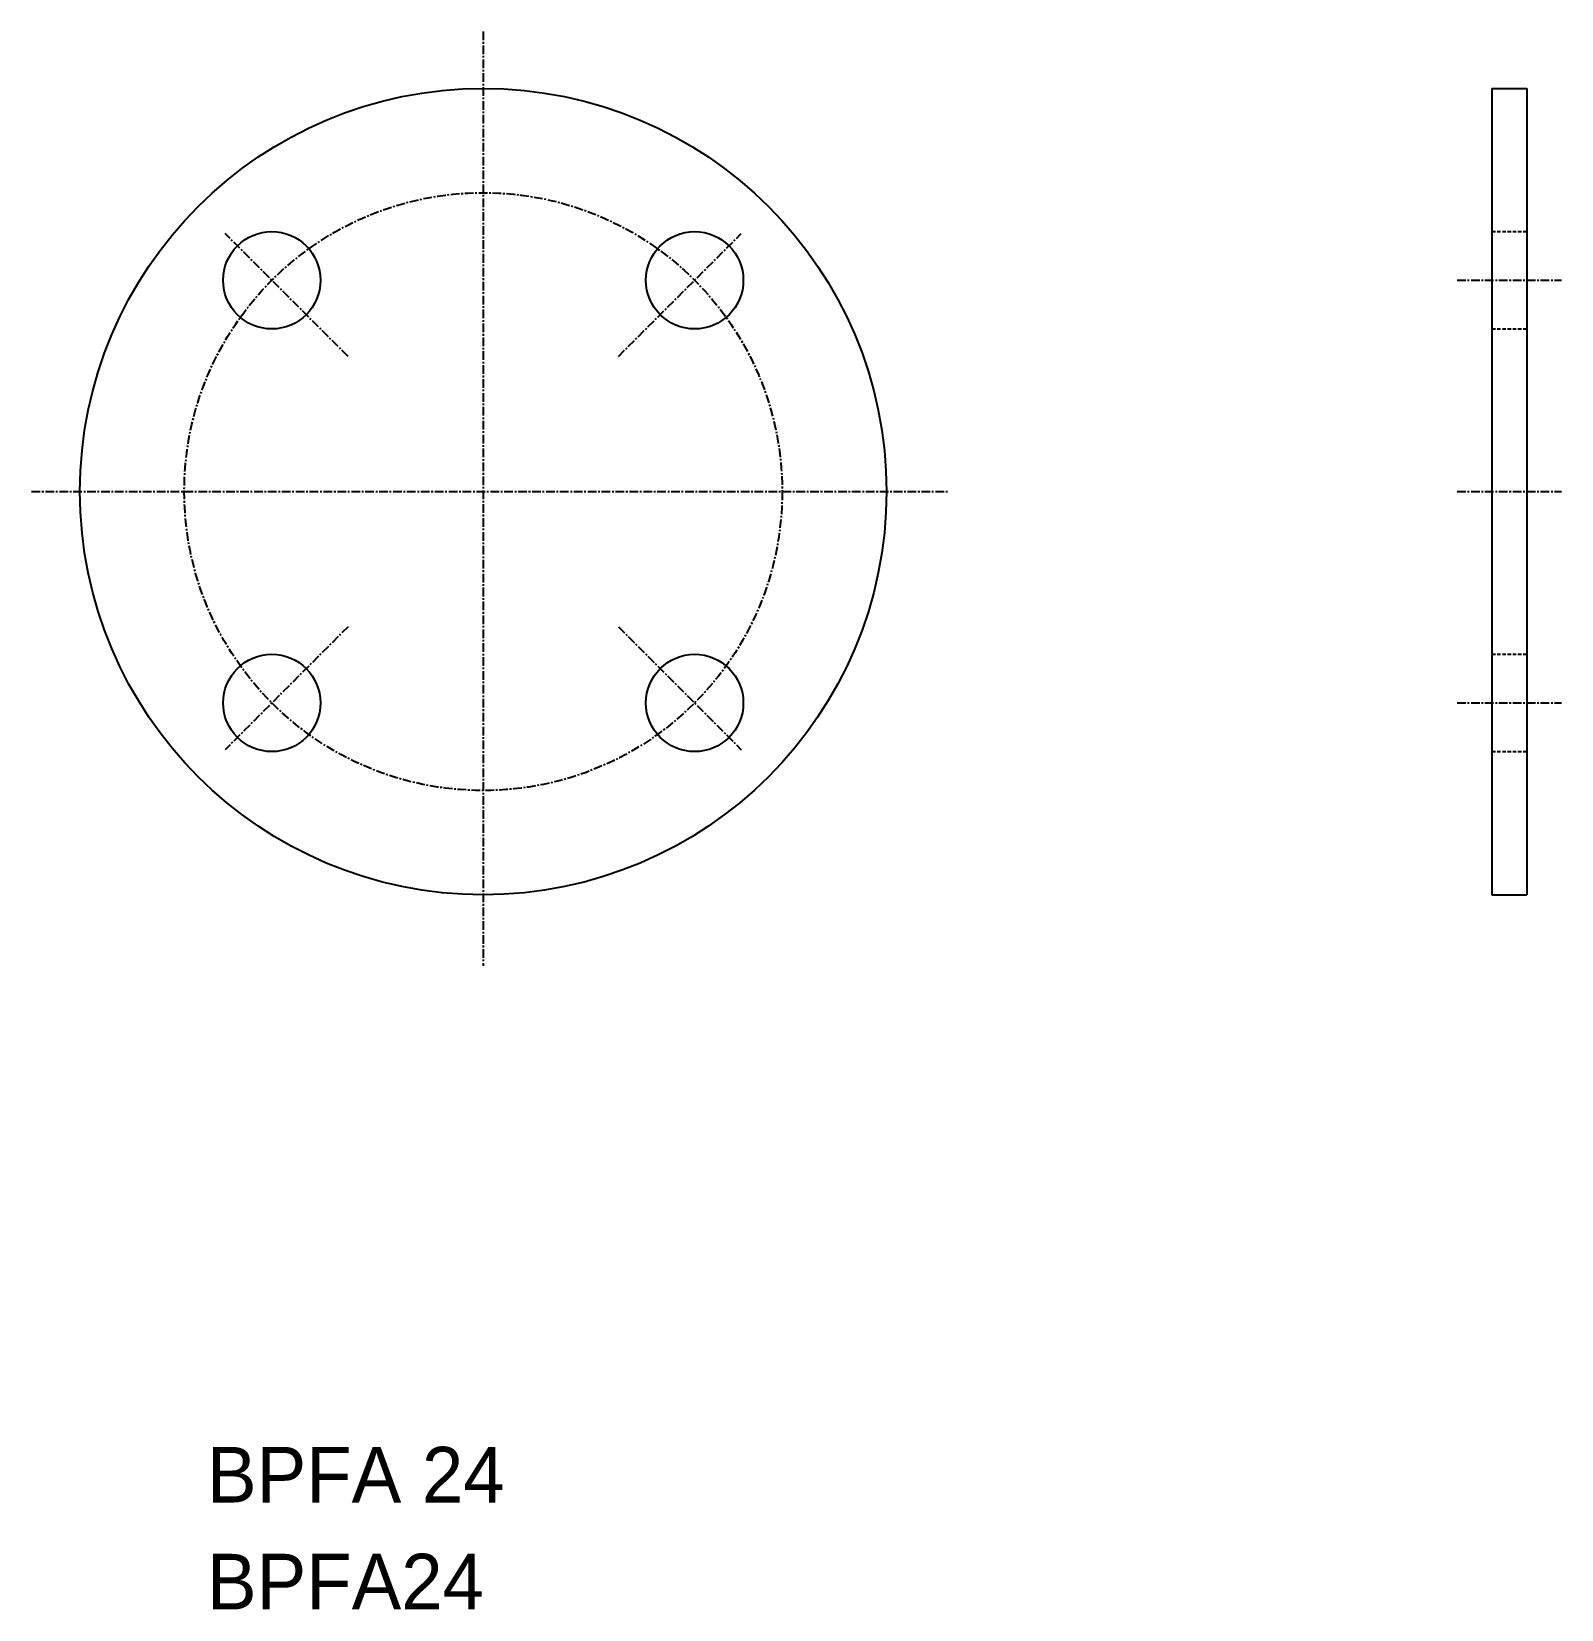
# Model space of a CAD drawing. Extents: x 210 to 430, y 154 to 381.
import ezdxf

# ---------------------------------------------------------------- set-up
doc = ezdxf.new("R2010")
doc.units = 0
doc.linetypes.add('CENTER', pattern=[2, 1.25, -0.25, 0.25, -0.25])
doc.linetypes.add('DASHED', pattern=[0.75, 0.5, -0.25])
doc.layers.get('0').update_dxf_attribs({"linetype": 'CONTINUOUS'})
doc.layers.add('CENTER', color=1, linetype='CENTER')

msp = doc.modelspace()

# ---------------------------------------------------------------- linework, layer by layer
at = {"color": 7, "linetype": 'CONTINUOUS'}
for p, q in [((420.47, 372.85), (420.47, 256.85)), ((420.47, 372.85), (425.47, 372.85)), ((425.47, 372.85), (425.47, 256.85)), ((420.47, 256.85), (425.47, 256.85))]:
    msp.add_line(p, q, dxfattribs=at)
at = {"color": 3, "linetype": 'DASHED'}
for p, q in [((420.47, 352.25), (425.47, 352.25)), ((420.47, 338.25), (425.47, 338.25)), ((420.47, 291.44), (425.47, 291.44)), ((420.47, 277.44), (425.47, 277.44))]:
    msp.add_line(p, q, dxfattribs=at)
for p, q in [((420.47, 341.35), (420.47, 341.35)), ((420.47, 314.85), (420.47, 314.85))]:
    msp.add_line(p, q)
at = {"color": 7, "linetype": 'CONTINUOUS'}
for centre, radius in [((275.39, 314.85), 58), ((244.98, 345.25), 7), ((305.8, 345.25), 7), ((244.98, 284.44), 7), ((305.8, 284.44), 7)]:
    msp.add_circle(centre, radius, dxfattribs=at)
at = {"layer": 'CENTER', "color": 1, "linetype": 'CENTER'}
for p, q in [((275.39, 381.03), (275.39, 246.63)), ((255.94, 334.29), (238.27, 351.97)), ((294.84, 334.29), (312.51, 351.97)), ((415.47, 345.25), (430.47, 345.25)), ((210.42, 314.85), (342.39, 314.85)), ((415.47, 314.85), (430.47, 314.85)), ((255.94, 295.4), (238.27, 277.72)), ((294.84, 295.4), (312.51, 277.72)), ((415.47, 284.44), (430.47, 284.44))]:
    msp.add_line(p, q, dxfattribs=at)
msp.add_circle((275.39, 314.85), 43, dxfattribs=at)

# ---------------------------------------------------------------- texts
at = {"color": 7, "linetype": 'CONTINUOUS'}
for s, p in [('BPFA 24', (235.66, 169.42)), ('BPFA24', (235.66, 154.04))]:
    msp.add_text(s, height=8, dxfattribs=at).set_placement(p)

doc.saveas('drawing.dxf')
